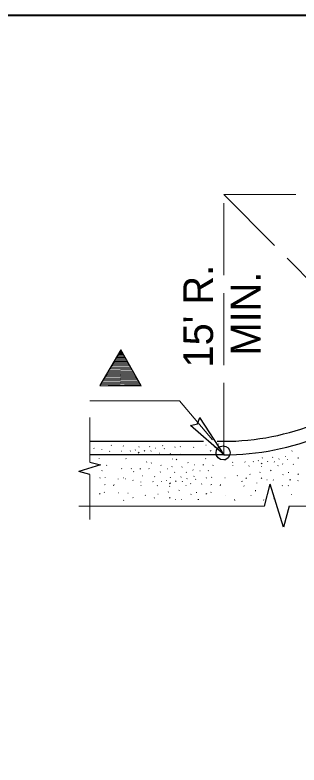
# Model space of a CAD drawing. Extents: x 211 to 583, y -436 to -166.
# Drawn here: x 331.8 to 342.7, y -242.77 to -213.98 of the extents above; entities that cross this region are included whole.
import ezdxf

# ---------------------------------------------------------------- set-up
doc = ezdxf.new("R2010")
doc.units = 0
doc.header["$LTSCALE"] = 0.46
doc.linetypes.add('LONG_DASHED', pattern=[7.5, 6, -1.5])
for name, color, linetype, lineweight in [('1', 7, 'Continuous', 13), ('10', 7, 'Continuous', 13), ('15', 7, 'Continuous', 25)]:
    doc.layers.add(name, color=color, linetype=linetype, lineweight=lineweight)
doc.layers.add('60', color=7, linetype='Continuous')

msp = doc.modelspace()

# ---------------------------------------------------------------- linework, layer by layer
at = {"layer": '1'}
for p, q in [((335.6928, -227.1175), (336.0145, -227.1118)), ((335.7173, -227.0753), (335.9909, -227.0705)), ((335.7418, -227.0332), (335.9672, -227.0293)), ((335.7663, -226.9911), (335.9437, -226.988)), ((335.7907, -226.9491), (335.92, -226.9468)), ((335.8153, -226.9069), (335.8963, -226.9055)), ((335.8397, -226.8649), (335.8727, -226.8643)), ((335.5214, -227.4121), (336.1802, -227.4006)), ((335.5459, -227.3701), (336.1564, -227.3594)), ((335.5703, -227.3279), (336.1328, -227.3181)), ((335.5948, -227.2859), (336.1092, -227.2769)), ((335.6194, -227.2437), (336.0854, -227.2356)), ((335.6438, -227.2017), (336.0619, -227.1944)), ((335.6683, -227.1595), (336.0382, -227.1531)), ((335.3501, -227.7069), (336.3456, -227.6894)), ((335.3745, -227.6647), (336.322, -227.6482)), ((335.399, -227.6227), (336.2984, -227.6069)), ((335.4236, -227.5805), (336.2747, -227.5657)), ((335.4479, -227.5385), (336.2511, -227.5244)), ((335.4725, -227.4963), (336.2273, -227.4832)), ((335.497, -227.4542), (336.2037, -227.4419)), ((335.1787, -228.0015), (336.5112, -227.9783)), ((335.2031, -227.9594), (336.4876, -227.937)), ((335.2277, -227.9173), (336.4638, -227.8958)), ((335.2521, -227.8752), (336.4403, -227.8545)), ((335.2767, -227.8331), (336.4166, -227.8133)), ((335.3012, -227.7911), (336.3929, -227.7719)), ((335.3255, -227.7489), (336.3693, -227.7307)), ((335.0808, -228.17), (336.6058, -228.1433)), ((335.1053, -228.1278), (336.5821, -228.102)), ((335.1297, -228.0858), (336.5586, -228.0608)), ((335.1543, -228.0436), (336.5348, -228.0195)), ((335.3736, -228.2065), (336.6295, -228.1846)), ((334.6736, -228.7959), (338.1067, -228.7959)), ((338.1067, -228.7959), (339.3781, -230.2899)), ((334.6722, -231.1428), (334.6722, -229.4279)), ((335.4918, -230.4945), (335.5028, -230.5055)), ((335.9461, -230.5219), (335.957, -230.5328)), ((336.5644, -230.5767), (336.5534, -230.5492)), ((336.9582, -230.5547), (336.9693, -230.5437)), ((337.4562, -230.5219), (337.4672, -230.5108)), ((337.9378, -230.5602), (337.9433, -230.5875)), ((338.1347, -230.5602), (338.1457, -230.5492)), ((338.6444, -230.5713), (338.6553, -230.5823)), ((339.1203, -230.5003), (339.1313, -230.4894)), ((339.4598, -230.5769), (339.4762, -230.5988)), ((339.6075, -230.44), (339.6185, -230.4511)), ((334.8241, -230.6095), (334.8351, -230.6205)), ((335.1251, -230.6642), (335.1361, -230.6752)), ((335.4205, -230.7298), (335.4315, -230.7408)), ((335.8912, -230.7188), (335.9022, -230.7298)), ((336.2138, -230.7244), (336.2248, -230.7133)), ((336.4053, -230.6805), (336.4163, -230.6695)), ((336.5205, -230.8011), (336.5588, -230.7682)), ((336.7613, -230.697), (336.7778, -230.7188)), ((337.013, -230.7298), (337.024, -230.708)), ((337.1936, -230.6148), (337.2045, -230.6038)), ((337.3361, -230.7955), (337.347, -230.8065)), ((337.5275, -230.6258), (337.5386, -230.6369)), ((337.7517, -230.8228), (337.7628, -230.8119)), ((338.113, -230.8502), (338.1458, -230.8338)), ((338.4642, -230.883), (338.4861, -230.8338)), ((339.2902, -230.7192), (339.3285, -230.7028)), ((342.4177, -230.7266), (342.4286, -230.7156)), ((335.023, -231.0032), (335.0341, -231.0142)), ((336.0528, -231.0087), (336.0638, -231.0197)), ((336.8463, -231.151), (336.8518, -231.1346)), ((337.8363, -231.0276), (337.8473, -231.0166)), ((337.979, -231.0526), (338.0119, -231.0361)), ((339.1063, -231.0032), (339.1173, -231.0142)), ((339.8511, -231.0769), (339.8622, -231.0879)), ((340.1467, -231.1426), (340.1577, -231.1535)), ((340.6173, -231.1316), (340.6283, -231.1426)), ((340.94, -231.1371), (340.951, -231.1261)), ((341.1315, -231.0932), (341.1425, -231.0822)), ((341.2905, -230.9894), (341.2794, -230.9619)), ((341.4875, -231.1097), (341.5038, -231.1316)), ((341.6843, -230.9674), (341.6953, -230.9564)), ((341.7392, -231.1426), (341.7502, -231.1207)), ((341.9196, -231.0276), (341.9307, -231.0166)), ((342.1823, -230.9346), (342.1933, -230.9236)), ((342.2536, -231.0386), (342.2646, -231.0496)), ((342.664, -230.9729), (342.6694, -231.0002)), ((335.3076, -231.2768), (335.3186, -231.2659)), ((335.8887, -231.3917), (335.8997, -231.4027)), ((336.2553, -231.3862), (336.2662, -231.3972)), ((336.6328, -231.4027), (336.5945, -231.4027)), ((336.9394, -231.3917), (336.9503, -231.4027)), ((337.0212, -231.1839), (337.0322, -231.1729)), ((337.399, -231.2604), (337.41, -231.2714)), ((337.6561, -231.4082), (337.667, -231.3972)), ((337.8147, -231.3206), (337.8257, -231.3096)), ((338.2032, -231.3371), (338.2142, -231.326)), ((338.4278, -231.1564), (338.4388, -231.1674)), ((338.6738, -231.2549), (338.6848, -231.2439)), ((339.0025, -231.2496), (339.0408, -231.2442)), ((339.3908, -231.2768), (339.4018, -231.2659)), ((340.1519, -231.2902), (340.163, -231.2792)), ((340.7758, -231.2957), (340.7868, -231.2847)), ((341.2467, -231.2137), (341.285, -231.1809)), ((341.2575, -231.3177), (341.2685, -231.3067)), ((341.8813, -231.2902), (341.8923, -231.2792)), ((342.0621, -231.2082), (342.0732, -231.2192)), ((342.4778, -231.2356), (342.4888, -231.2246)), ((334.6722, -231.619), (334.6722, -233.3427)), ((335.1269, -231.4739), (335.1378, -231.4629)), ((335.2528, -231.731), (335.2637, -231.7201)), ((336.3428, -231.5122), (336.3537, -231.5012)), ((336.693, -231.6654), (336.704, -231.6764)), ((337.1473, -231.6927), (337.1583, -231.7037)), ((337.3661, -231.5285), (337.377, -231.5176)), ((337.7657, -231.7476), (337.7547, -231.7201)), ((337.9188, -231.5285), (337.9298, -231.5396)), ((338.1595, -231.7256), (338.1705, -231.7146)), ((338.3622, -231.5341), (338.3732, -231.5451)), ((338.6248, -231.4466), (338.6358, -231.4576)), ((338.6575, -231.6927), (338.6686, -231.6817)), ((338.8928, -231.4847), (338.9038, -231.4737)), ((339.2102, -231.4739), (339.2212, -231.4629)), ((339.336, -231.731), (339.347, -231.7201)), ((340.3217, -231.6712), (340.3327, -231.6602)), ((340.8088, -231.6109), (340.8198, -231.6218)), ((341.1973, -231.5399), (341.2083, -231.5289)), ((341.6078, -231.4577), (341.6298, -231.4742)), ((342.0728, -231.6329), (342.0838, -231.6218)), ((342.2919, -231.5343), (342.2919, -231.5617)), ((342.6804, -231.5946), (342.6477, -231.6218)), ((335.0559, -231.731), (335.0613, -231.7584)), ((335.2311, -232.021), (335.2638, -232.0047)), ((335.5822, -232.0539), (335.604, -232.0047)), ((335.7519, -231.7857), (335.7628, -231.7967)), ((335.9544, -231.7421), (335.9653, -231.7529)), ((336.0253, -231.7804), (336.0363, -231.7914)), ((336.3263, -231.8351), (336.3373, -231.846)), ((336.6219, -231.9007), (336.6328, -231.9117)), ((337.0925, -231.8897), (337.1036, -231.9007)), ((337.4153, -231.8952), (337.4262, -231.8842)), ((337.6067, -231.8514), (337.6178, -231.8404)), ((337.7219, -231.9718), (337.7603, -231.9391)), ((337.9628, -231.8679), (337.979, -231.8897)), ((338.2144, -231.9007), (338.2253, -231.8789)), ((338.3948, -231.7857), (338.4058, -231.7747)), ((338.5373, -231.9664), (338.5483, -231.9774)), ((338.7288, -231.7967), (338.7398, -231.8077)), ((338.953, -231.9937), (338.964, -231.9827)), ((339.1392, -231.731), (339.1447, -231.7584)), ((339.3143, -232.021), (339.3472, -232.0047)), ((339.6655, -232.0539), (339.6873, -232.0047)), ((339.8457, -231.7422), (339.8567, -231.7532)), ((340.4915, -231.8901), (340.5298, -231.8737)), ((340.6611, -231.7477), (340.6775, -231.7697)), ((341.0769, -231.9339), (341.0769, -231.9557)), ((341.274, -231.7696), (341.2467, -231.7422)), ((341.4657, -231.8243), (341.4765, -231.8189)), ((341.7063, -231.8243), (341.7173, -231.8354)), ((342.3794, -231.8243), (342.3357, -231.8243)), ((342.6475, -231.8627), (342.6585, -231.8517)), ((335.2253, -232.3143), (335.2363, -232.3034)), ((336.6272, -232.0484), (336.6382, -232.0374)), ((337.2511, -232.0539), (337.262, -232.0429)), ((337.6725, -232.2981), (337.6836, -232.2871)), ((337.7328, -232.0759), (337.7437, -232.0649)), ((338.083, -232.2159), (338.105, -232.2324)), ((338.3565, -232.0484), (338.3675, -232.0374)), ((338.7672, -232.2926), (338.7672, -232.3199)), ((339.3087, -232.3143), (339.3197, -232.3034)), ((340.5844, -232.0487), (340.59, -232.0707)), ((341.0277, -232.2185), (341.0222, -232.2622)), ((342.0457, -232.0432), (342.0675, -232.0487)), ((342.2754, -232.0379), (342.2865, -232.0489)), ((335.0724, -232.3527), (335.0395, -232.3801)), ((335.7519, -232.3199), (335.7737, -232.3254)), ((336.1237, -232.3417), (336.1347, -232.3307)), ((336.3209, -232.5004), (336.3319, -232.5114)), ((336.7969, -232.4293), (336.8078, -232.4184)), ((337.1363, -232.5059), (337.1528, -232.5279)), ((337.284, -232.3691), (337.295, -232.3801)), ((337.7492, -232.5277), (337.7219, -232.5004)), ((337.9408, -232.5826), (337.9517, -232.5771)), ((338.1815, -232.5826), (338.1925, -232.5935)), ((338.548, -232.391), (338.559, -232.3801)), ((338.8547, -232.5826), (338.8108, -232.5826)), ((339.1557, -232.3527), (339.1228, -232.3801)), ((339.8732, -232.4209), (339.8785, -232.4209)), ((340.2178, -232.5796), (340.2398, -232.6124)), ((340.8417, -232.4264), (340.8636, -232.4209)), ((341.7283, -232.5412), (341.7393, -232.5522)), ((342.3958, -232.3826), (342.4068, -232.3935)), ((341.3673, -232.8296), (334.2525, -232.8296)), ((335.9651, -232.6154), (335.9761, -232.6043)), ((341.3343, -232.596), (341.3453, -232.6071)), ((342.3198, -232.8296), (350.606, -232.8296))]:
    msp.add_line(p, q, dxfattribs=at)
at = {"layer": '1', "lineweight": 25}
for p, q in [((339.8258, -230.8694), (338.8903, -229.4272)), ((339.8258, -230.8694), (338.5361, -229.733)), ((334.6722, -231.619), (334.2524, -231.507)), ((341.3673, -232.8296), (341.5914, -231.9898))]:
    msp.add_line(p, q, dxfattribs=at)
msp.add_lwpolyline([(336.6443, -228.2104), (335.8564, -226.8361), (335.0601, -228.2055)], close=True, dxfattribs=at)
for points in [[(338.5361, -229.733), (338.8011, -229.6783), (338.8903, -229.4272)], [(334.6722, -231.1428), (335.0792, -231.2513), (334.2524, -231.507)], [(342.3198, -232.8296), (342.1026, -233.6433), (341.5914, -231.9898)]]:
    msp.add_lwpolyline(points, dxfattribs=at)
msp.add_circle((339.783, -230.7891), 0.2701, dxfattribs=at)
at = {"layer": '10', "lineweight": 40}
msp.add_lwpolyline([(246.3015, -418.9782), (246.3156, -213.9835), (571.7732, -213.9836), (571.7732, -418.9814), (246.2857, -418.9814)], dxfattribs=at)
at = {"layer": '15', "linetype": 'LONG_DASHED', "lineweight": 13}
msp.add_line((339.8087, -220.8672), (346.4585, -227.5832), dxfattribs=at)
at = {"layer": '15'}
for p, q in [((339.0276, -230.3472), (334.6722, -230.3472)), ((339.8087, -230.3472), (339.5508, -230.3472)), ((339.8087, -230.8672), (334.6722, -230.8672))]:
    msp.add_line(p, q, dxfattribs=at)
at = {"layer": '15', "linetype": 'LONG_DASHED', "lineweight": 13}
msp.add_lwpolyline([(339.8087, -230.8672), (339.8087, -220.8672), (349.8085, -220.8672)], dxfattribs=at)
at = {"layer": '15'}
for radius, end in [(9.4797, 314.67465), (9.9987, 314.67455)]:
    msp.add_arc((339.8085, -220.8672), radius, 270.00002, end, dxfattribs=at)

# ---------------------------------------------------------------- texts
msp.add_text('MIN.', height=1.142, rotation=90, dxfattribs=at).set_placement((341.2189, -227.0578))
at = {"layer": '60'}
msp.add_text("15' R.                       ", height=1.142, rotation=90, dxfattribs=at).set_placement((339.3981, -227.5147))

doc.saveas('drawing.dxf')
